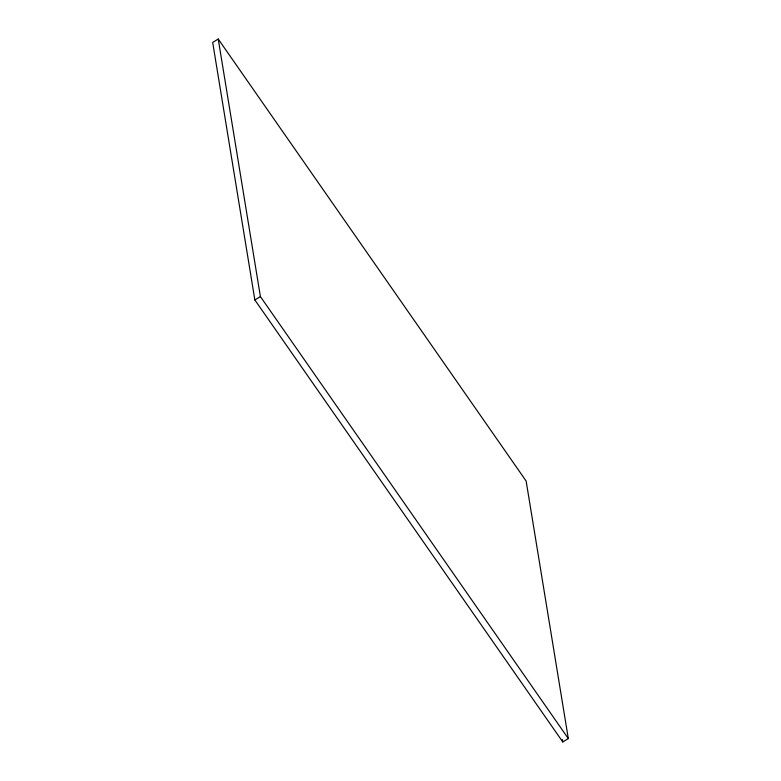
<?xml version="1.0" encoding="UTF-8"?>
<svg xmlns="http://www.w3.org/2000/svg" width="781" height="781" viewBox="0 0 781 781"><rect width="100%" height="100%" fill="white"/><g stroke="black" fill="none" stroke-linecap="round" stroke-linejoin="round"><path stroke-width="1.17" d="M218.231 39.05L212.686 42.418L254.86 299.953L562.769 741.95L568.314 738.582L526.14 481.047L218.231 39.05L260.405 296.595L568.314 738.582M254.86 299.953L260.405 296.595M562.369 739.539L562.769 741.95"/></g></svg>
